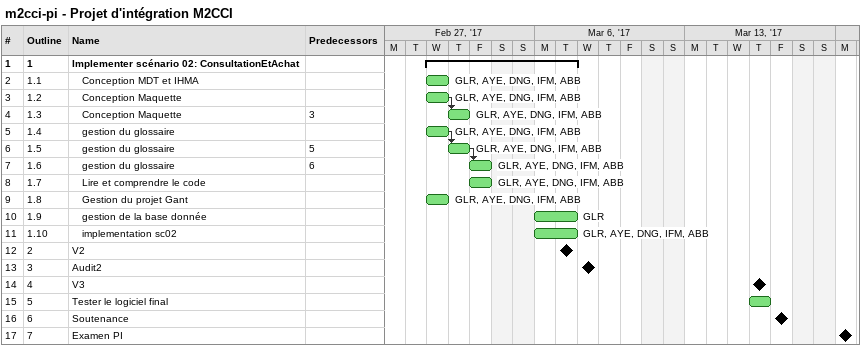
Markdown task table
m2cci-pi - Projet d'intégration M2CCI

| ID | WBS | Task | Start | Finish | Predecessors | Resources |
|---|---|---|---|---|---|---|
| 1 | 1 | **Implementer scénario 02: ConsultationEtAchat** | 2017-03-01 | 2017-03-07 |  |  |
| 2 | 1.1 | Conception MDT et IHMA | 2017-03-01 | 2017-03-01 |  | GLR, AYE, DNG, IFM, ABB |
| 3 | 1.2 | Conception Maquette | 2017-03-01 | 2017-03-01 |  | GLR, AYE, DNG, IFM, ABB |
| 4 | 1.3 | Conception Maquette | 2017-03-02 | 2017-03-02 | 3 | GLR, AYE, DNG, IFM, ABB |
| 5 | 1.4 | gestion du glossaire | 2017-03-01 | 2017-03-01 |  | GLR, AYE, DNG, IFM, ABB |
| 6 | 1.5 | gestion du glossaire | 2017-03-02 | 2017-03-02 | 5 | GLR, AYE, DNG, IFM, ABB |
| 7 | 1.6 | gestion du glossaire | 2017-03-03 | 2017-03-03 | 6 | GLR, AYE, DNG, IFM, ABB |
| 8 | 1.7 | Lire et comprendre le code | 2017-03-03 | 2017-03-03 |  | GLR, AYE, DNG, IFM, ABB |
| 9 | 1.8 | Gestion du projet Gant | 2017-03-01 | 2017-03-01 |  | GLR, AYE, DNG, IFM, ABB |
| 10 | 1.9 | gestion de la base donnée | 2017-03-06 | 2017-03-07 |  | GLR |
| 11 | 1.10 | implementation sc02 | 2017-03-06 | 2017-03-07 |  | GLR, AYE, DNG, IFM, ABB |
| 12 | 2 | V2 (milestone) | 2017-03-07 | 2017-03-07 |  |  |
| 13 | 3 | Audit2 (milestone) | 2017-03-08 | 2017-03-08 |  |  |
| 14 | 4 | V3 (milestone) | 2017-03-16 | 2017-03-16 |  |  |
| 15 | 5 | Tester le logiciel final | 2017-03-16 | 2017-03-16 |  |  |
| 16 | 6 | Soutenance (milestone) | 2017-03-17 | 2017-03-17 |  |  |
| 17 | 7 | Examen PI (milestone) | 2017-03-20 | 2017-03-20 |  |  |
